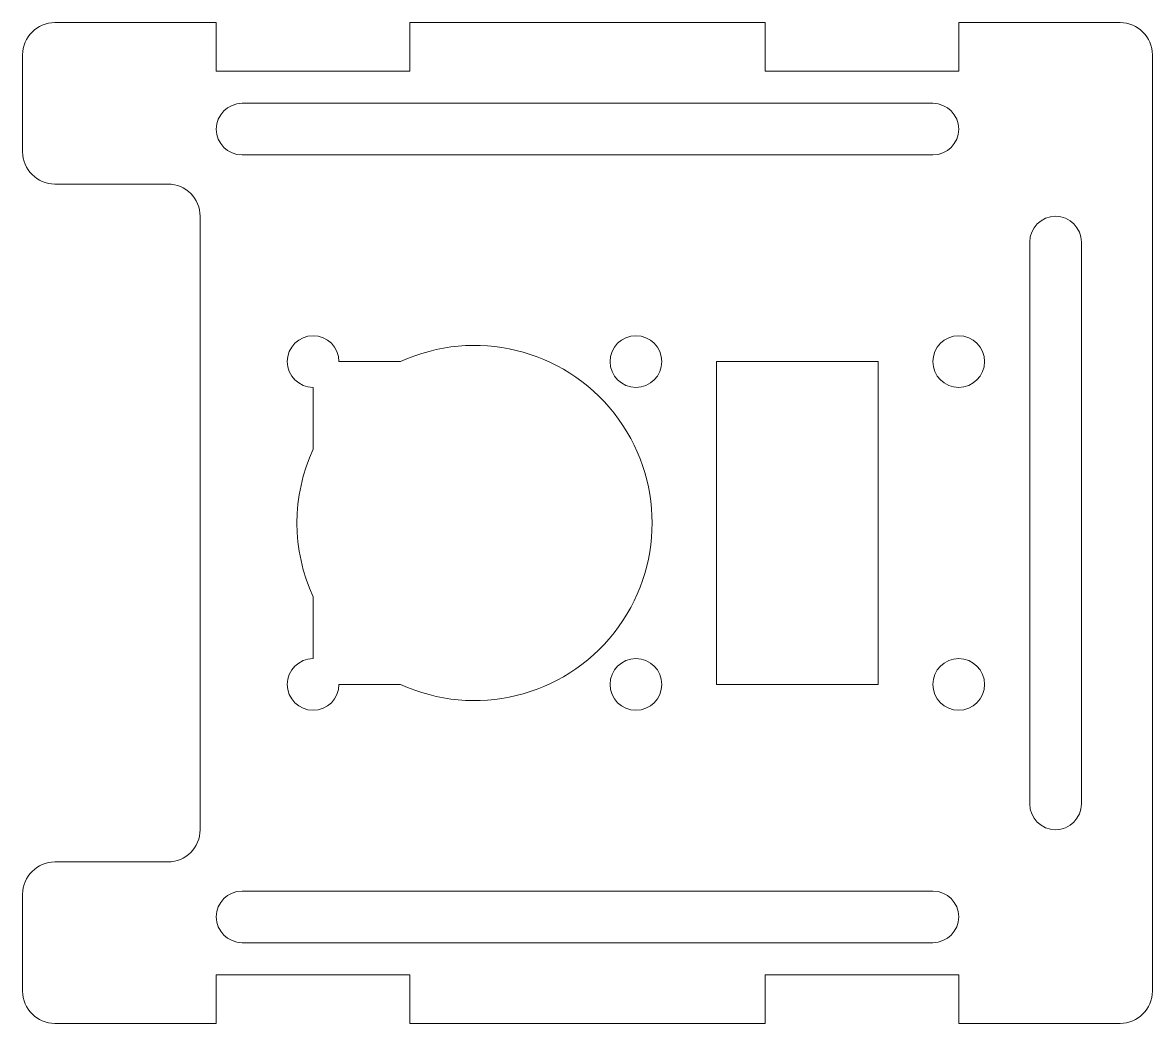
# Paper-space layout '_前视' of a CAD drawing. Header units: millimetres. Extents: x 0 to 70, y 0 to 62.
import ezdxf

# ---------------------------------------------------------------- set-up
doc = ezdxf.new("R2010")
doc.units = ezdxf.units.MM

psp = doc.layouts.new('_前视')

# ---------------------------------------------------------------- linework, layer by layer
at = {"color": 7, "linetype": 'Continuous', "lineweight": 15}
for p, q in [((12, 62), (2, 62)), ((12, 59), (12, 62)), ((24, 59), (24, 62)), ((46, 62), (24, 62)), ((46, 59), (46, 62)), ((58, 59), (58, 62)), ((68, 62), (58, 62)), ((0, 60), (0, 54)), ((70, 2), (70, 60)), ((12, 59), (24, 59)), ((46, 59), (58, 59)), ((13.6, 57), (56.4, 57)), ((13.6, 53.8), (56.4, 53.8)), ((2, 52), (9, 52)), ((11, 50), (11, 12)), ((62.4, 13.6), (62.4, 48.4)), ((65.6, 48.4), (65.6, 13.6)), ((19.6, 41), (23.417, 41)), ((43, 41), (53, 41)), ((43, 41), (43, 21)), ((53, 21), (53, 41)), ((18, 39.4), (18, 35.583)), ((18, 26.417), (18, 22.6)), ((19.6, 21), (23.417, 21)), ((43, 21), (53, 21)), ((2, 10), (9, 10)), ((0, 8), (0, 2)), ((13.6, 8.2), (56.4, 8.2)), ((13.6, 5), (56.4, 5)), ((12, 3), (24, 3)), ((12, 3), (12, 0)), ((24, 3), (24, 0)), ((46, 3), (58, 3)), ((46, 3), (46, 0)), ((58, 3), (58, 0)), ((2, 0), (12, 0)), ((24, 0), (46, 0)), ((58, 0), (68, 0))]:
    psp.add_line(p, q, dxfattribs=at)
for centre in [(38, 41), (58, 41), (38, 21), (58, 21)]:
    psp.add_circle(centre, 1.6, dxfattribs=at)
for centre, radius, start, end in [((2, 60), 2, 90, 180), ((68, 60), 2, 0, 90), ((13.6, 55.4), 1.6, 90, 270), ((56.4, 55.4), 1.6, 270, 90), ((2, 54), 2, 180, 270), ((9, 50), 2, 0, 90), ((64, 48.4), 1.6, 0, 180), ((18, 41), 1.6, 0, 270), ((28, 31), 11, 245.38002, 114.61998), ((28, 31), 11, 155.38002, 204.61998), ((18, 21), 1.6, 90, 0), ((64, 13.6), 1.6, 180, 360), ((9, 12), 2, 270, 0), ((2, 8), 2, 90, 180), ((13.6, 6.6), 1.6, 90, 270), ((56.4, 6.6), 1.6, 270, 90), ((2, 2), 2, 180, 270), ((68, 2), 2, 270, 0)]:
    psp.add_arc(centre, radius, start, end, dxfattribs=at)

doc.saveas('drawing.dxf')
